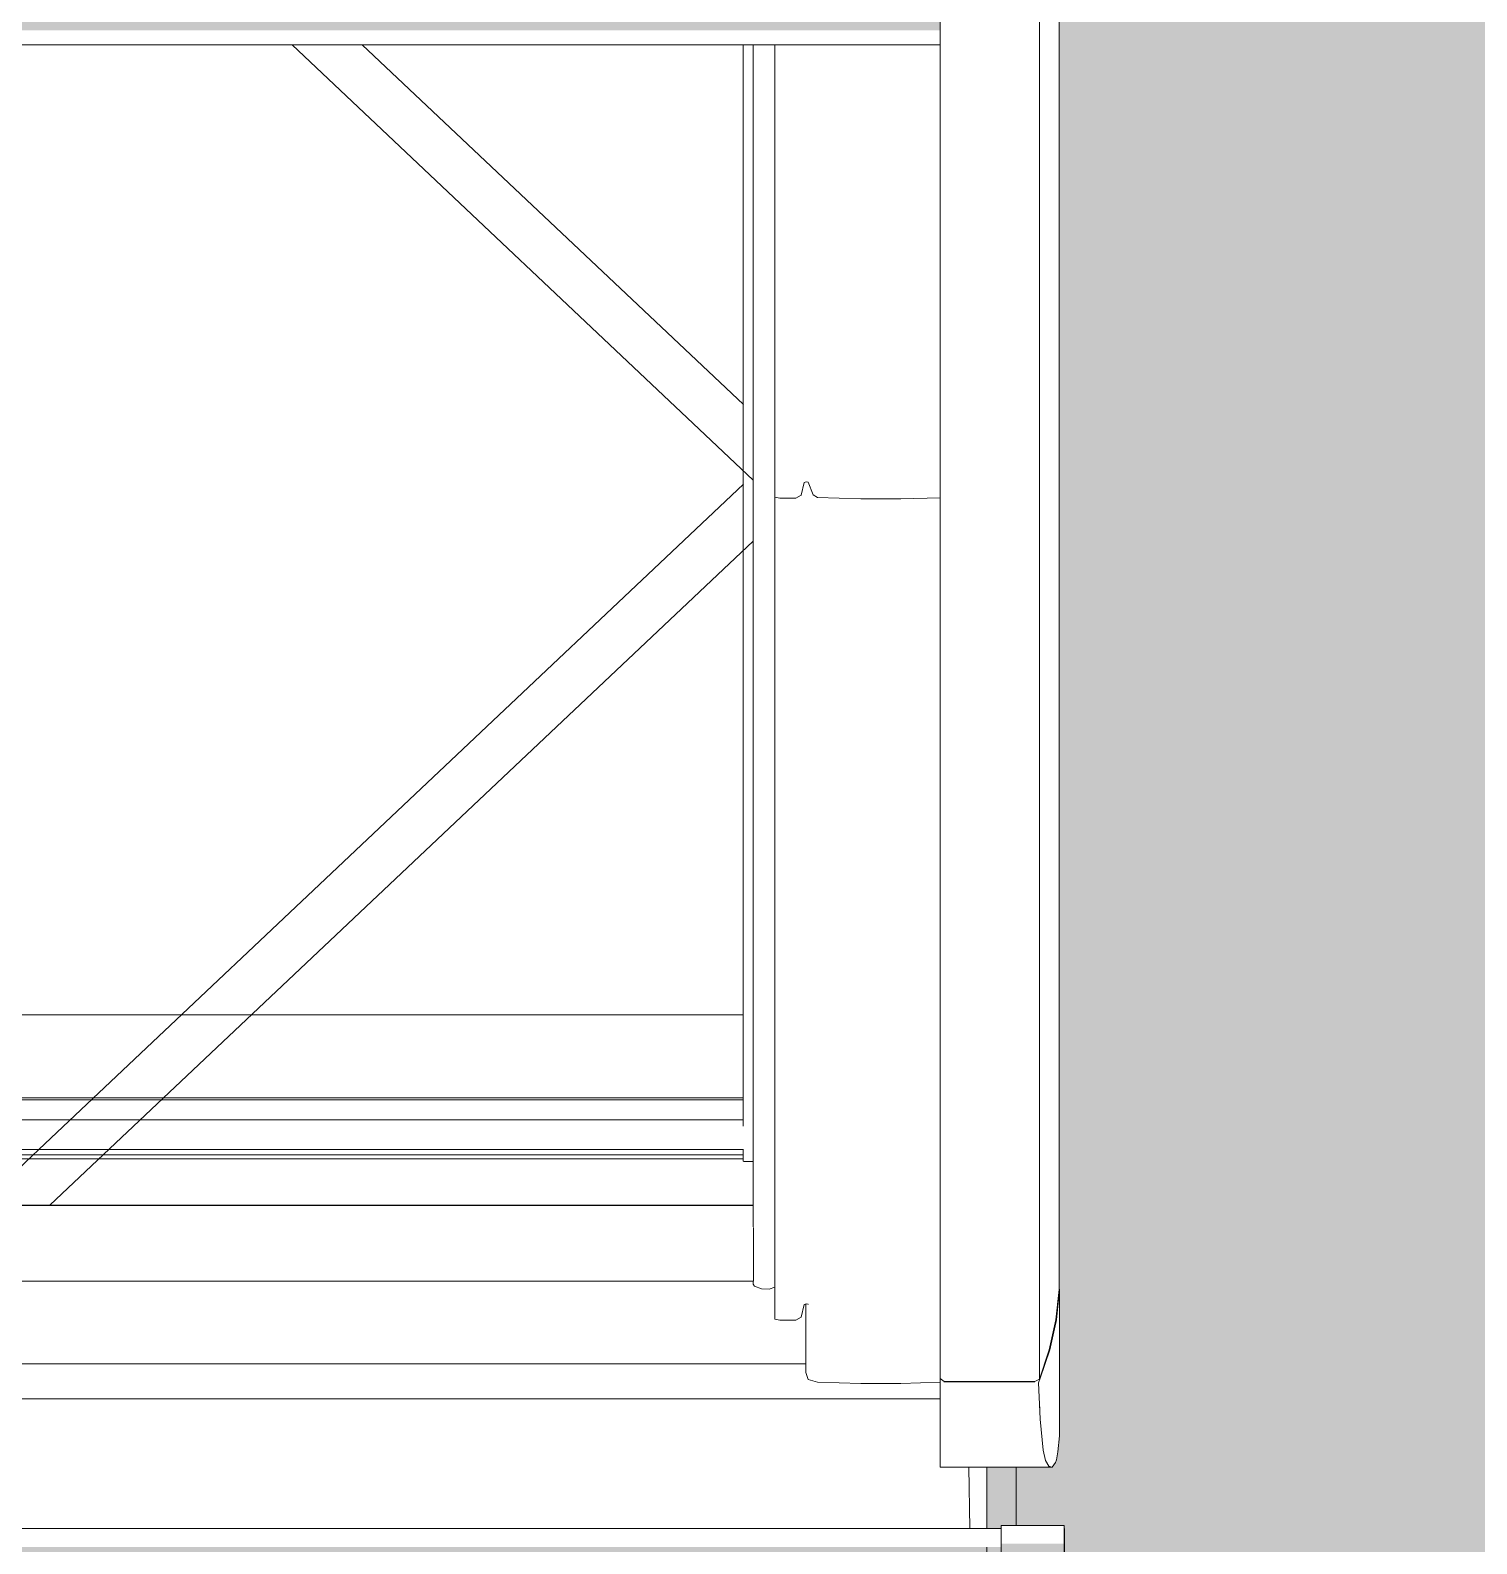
# Model space of a CAD drawing. Header units: metres. Extents: x -208 to 1512, y -277 to 123.
# Drawn here: x 827.632 to 828.219, y -12.049 to -11.434 of the extents above; entities that cross this region are included whole.
import ezdxf

# ---------------------------------------------------------------- set-up
doc = ezdxf.new("R2010")
doc.units = ezdxf.units.M
doc.header["$MEASUREMENT"] = 0
doc.linetypes.add('Wipeout_Contour', pattern=[1, 0, -1])
for name, color, linetype in [('325 Dachfenster', 7, 'Continuous'), ('330 Dachaufbau', 7, 'Continuous'), ('918 Lageplan Beschriftung.x', 7, 'Continuous')]:
    doc.layers.add(name, color=color, linetype=linetype)

# ---------------------------------------------------------------- blocks, each defined once
blk = doc.blocks.new('Dachfläche_65_5', base_point=(831.51728, -10.4))
at = {"layer": '330 Dachaufbau', "linetype": 'Continuous', "lineweight": 0, "true_color": 0x000000}
h = blk.add_hatch(color=18, dxfattribs=at)
h.paths.add_polyline_path([(831.51728, -13.58499), (828.57228, -13.58499), (828.57228, -11.155), (831.51728, -11.155), (831.51728, -10.4), (825.29541, -10.4), (825.31254, -15.07), (826.27442, -15.07), (826.27442, -14.22801), (828.02442, -14.22801), (828.02442, -15.07), (828.70279, -15.07), (828.70279, -14.22801), (830.45279, -14.22801), (830.45279, -15.07), (831.51728, -15.07)])
h.paths.add_polyline_path([(826.32035, -12.8025), (826.32035, -11.20127), (828.02035, -11.20127), (828.02035, -12.8025)], flags=0)
at = {"layer": '330 Dachaufbau', "color": 7, "linetype": 'Continuous', "lineweight": 18, "flags": 128}
blk.add_lwpolyline([(828.02035, -12.8025), (828.02035, -11.20127)], dxfattribs=at)
blk = doc.blocks.new('VELUX SlopeRoofBundle[46]_5', base_point=(825.25728, 0))
at = {"color": 254, "linetype": 'Wipeout_Contour', "lineweight": 0, "ltscale": 6625.707989}
blk.add_wipeout([(827.92563, -11.94215), (827.92553, -11.94215), (827.92553, -11.94328), (827.92603, -11.94413), (827.92603, -11.44018), (827.92553, -11.44018), (827.92553, -11.92003), (827.92563, -11.92029)], dxfattribs=at).dxf.layer = '325 Dachfenster'
at = {"color": 254, "linetype": 'Wipeout_Contour', "lineweight": 0, "ltscale": 3312.062961}
blk.add_wipeout([(827.93433, -11.62381), (827.93623, -11.6243), (827.93623, -11.44018), (827.93433, -11.44018)], dxfattribs=at).dxf.layer = '325 Dachfenster'
at = {"color": 254, "linetype": 'Wipeout_Contour', "lineweight": 0, "ltscale": 3312.103684}
blk.add_wipeout([(827.94623, -11.44018), (827.94493, -11.44018), (827.94493, -11.62303), (827.94623, -11.61787)], dxfattribs=at).dxf.layer = '325 Dachfenster'
at = {"color": 254, "linetype": 'Wipeout_Contour', "lineweight": 0, "ltscale": 4139.871435}
blk.add_wipeout([(827.98543, -11.62459), (828.00133, -11.62407), (828.00133, -11.46835), (828.00133, -11.44018), (827.98543, -11.44018)], dxfattribs=at).dxf.layer = '325 Dachfenster'
at = {"color": 254, "linetype": 'Wipeout_Contour', "lineweight": 0, "ltscale": 6621.693103}
blk.add_wipeout([(827.23525, -12.0176), (827.23487, -12.04256), (828.01339, -12.04256), (828.01301, -12.0176), (828.00133, -12.0176), (828.00133, -11.98995), (827.24693, -11.98995), (827.24693, -12.0176)], dxfattribs=at).dxf.layer = '325 Dachfenster'
at = {"color": 254, "linetype": 'Wipeout_Contour', "lineweight": 0, "ltscale": 6625.095433}
blk.add_wipeout([(828.05173, -12.1902), (828.05173, -12.20866), (828.05177, -12.13498), (828.05177, -12.04348), (828.05176, -12.04136), (828.05176, -12.04871), (828.05175, -12.05748), (828.05173, -12.07098)], dxfattribs=at).dxf.layer = '325 Dachfenster'
at = {"color": 254, "linetype": 'Wipeout_Contour', "lineweight": 0, "ltscale": 3312.339954}
blk.add_wipeout([(828.00133, -11.411), (828.00133, -11.98163), (828.00303, -11.98289), (828.00303, -11.411)], dxfattribs=at).dxf.layer = '325 Dachfenster'
at = {"color": 254, "linetype": 'Wipeout_Contour', "lineweight": 0, "ltscale": 3312.040702}
blk.add_wipeout([(827.92603, -11.94413), (827.92883, -11.94526), (827.92883, -11.44018), (827.92603, -11.44018)], dxfattribs=at).dxf.layer = '325 Dachfenster'
at = {"color": 254, "linetype": 'Wipeout_Contour', "lineweight": 0, "ltscale": 3312.080008}
blk.add_wipeout([(827.94283, -11.44018), (827.93623, -11.44018), (827.93623, -11.6243), (827.94283, -11.6243)], dxfattribs=at).dxf.layer = '325 Dachfenster'
at = {"color": 254, "linetype": 'Wipeout_Contour', "lineweight": 0, "ltscale": 3312.116682}
blk.add_wipeout([(827.94783, -11.6178), (827.94983, -11.62296), (827.94983, -11.44018), (827.94783, -11.44018)], dxfattribs=at).dxf.layer = '325 Dachfenster'
at = {"color": 254, "linetype": 'Wipeout_Contour', "lineweight": 0, "ltscale": 4139.977001}
blk.add_wipeout([(828.02028, -12.0176), (828.01301, -12.0176), (828.01339, -12.04256), (828.02035, -12.04256), (828.02035, -12.02072)], dxfattribs=at).dxf.layer = '325 Dachfenster'
at = {"color": 254, "linetype": 'Wipeout_Contour', "lineweight": 0, "ltscale": 3312.507181}
blk.add_wipeout([(828.02613, -12.04136), (828.02613, -12.04871), (828.05176, -12.04871), (828.05176, -12.04136)], dxfattribs=at).dxf.layer = '325 Dachfenster'
at = {"layer": '325 Dachfenster', "linetype": 'Continuous', "lineweight": 0, "flags": 128}
for points in [[(828.05176, -12.04136), (828.05176, -12.04871), (828.05175, -12.05748), (828.05174, -12.0678), (828.05173, -12.07098), (828.05078, -12.07961), (828.05043, -12.08318), (828.04851, -12.09276), (828.04783, -12.09654), (828.04485, -12.10691), (828.04373, -12.11157), (828.04297, -12.11348), (828.04089, -12.12034), (828.03957, -12.12692), (828.03583, -12.15704), (828.03375, -12.1849), (828.03332, -12.21028), (828.0346, -12.23277), (828.03749, -12.25214), (828.04199, -12.26813)], [(828.05177, -12.04348), (828.05176, -12.04136)], [(828.05177, -12.13498), (828.05177, -12.04348)]]:
    blk.add_lwpolyline(points, dxfattribs=at)
at = {"color": 254, "linetype": 'Wipeout_Contour', "lineweight": 0, "ltscale": 3312.416998}
blk.add_wipeout([(828.00303, -11.411), (828.00303, -11.98289), (828.03983, -11.98289), (828.03983, -11.411)], dxfattribs=at).dxf.layer = '325 Dachfenster'
at = {"color": 254, "linetype": 'Wipeout_Contour', "lineweight": 0, "ltscale": 3312.052549}
blk.add_wipeout([(827.92883, -11.94526), (827.93193, -11.94533), (827.93193, -11.44018), (827.92883, -11.44018)], dxfattribs=at).dxf.layer = '325 Dachfenster'
at = {"color": 254, "linetype": 'Wipeout_Contour', "lineweight": 0, "ltscale": 3312.097276}
blk.add_wipeout([(827.94283, -11.44018), (827.94283, -11.6243), (827.94493, -11.62303), (827.94493, -11.44018)], dxfattribs=at).dxf.layer = '325 Dachfenster'
at = {"color": 254, "linetype": 'Wipeout_Contour', "lineweight": 0, "ltscale": 3312.163553}
blk.add_wipeout([(827.95163, -11.62402), (827.96923, -11.62459), (827.96923, -11.44018), (827.95163, -11.44018)], dxfattribs=at).dxf.layer = '325 Dachfenster'
at = {"color": 254, "linetype": 'Wipeout_Contour', "lineweight": 0, "ltscale": 3310.83999}
blk.add_wipeout([(827.32273, -11.91139), (827.92553, -11.91139), (827.92553, -11.91132), (827.32273, -11.91132)], dxfattribs=at).dxf.layer = '325 Dachfenster'
at = {"color": 254, "linetype": 'Wipeout_Contour', "lineweight": 0, "ltscale": 3310.840748}
blk.add_wipeout([(827.32263, -11.922), (827.32263, -11.92702), (827.92563, -11.92702), (827.92563, -11.922)], dxfattribs=at).dxf.layer = '325 Dachfenster'
at = {"color": 254, "linetype": 'Wipeout_Contour', "lineweight": 0, "ltscale": 2483.815889}
blk.add_wipeout([(828.02028, -12.0176), (828.02035, -12.02072), (828.02035, -12.0176)], dxfattribs=at).dxf.layer = '325 Dachfenster'
at = {"color": 254, "linetype": 'Wipeout_Contour', "lineweight": 0, "ltscale": 3310.847806}
blk.add_wipeout([(827.22213, -12.04256), (827.22213, -12.05005), (828.02613, -12.05005), (828.02613, -12.04256)], dxfattribs=at).dxf.layer = '325 Dachfenster'
at = {"layer": '325 Dachfenster', "linetype": 'Continuous', "lineweight": 0, "flags": 128}
for points in [[(828.02613, -12.04136), (828.02613, -12.04871), (828.02613, -12.05748), (828.02613, -12.0678), (828.02613, -12.07961), (828.02613, -12.09276), (828.02613, -12.10691), (828.02613, -12.11348), (828.02613, -12.12034), (828.02613, -12.12692), (828.02613, -12.15704), (828.02613, -12.1849), (828.02613, -12.21028), (828.02613, -12.23277), (828.02613, -12.25214), (828.02613, -12.26813)], [(828.05176, -12.04136), (828.02613, -12.04136)], [(827.22213, -12.04256), (828.02613, -12.04256)]]:
    blk.add_lwpolyline(points, dxfattribs=at)
at = {"color": 254, "linetype": 'Wipeout_Contour', "lineweight": 0, "ltscale": 4141.069295}
blk.add_wipeout([(828.04163, -11.98193), (828.04563, -11.96998), (828.04563, -11.39838), (828.04183, -11.40974), (828.04163, -11.41026)], dxfattribs=at).dxf.layer = '325 Dachfenster'
at = {"color": 254, "linetype": 'Wipeout_Contour', "lineweight": 0, "ltscale": 3312.063515}
blk.add_wipeout([(827.93193, -11.94533), (827.93433, -11.94451), (827.93433, -11.44018), (827.93193, -11.44018)], dxfattribs=at).dxf.layer = '325 Dachfenster'
at = {"color": 254, "linetype": 'Wipeout_Contour', "lineweight": 0, "ltscale": 3312.108194}
blk.add_wipeout([(827.94623, -11.61787), (827.94703, -11.61759), (827.94703, -11.44018), (827.94623, -11.44018)], dxfattribs=at).dxf.layer = '325 Dachfenster'
at = {"color": 254, "linetype": 'Wipeout_Contour', "lineweight": 0, "ltscale": 3312.231198}
blk.add_wipeout([(827.96923, -11.44018), (827.96923, -11.62459), (827.98543, -11.62459), (827.98543, -11.44018)], dxfattribs=at).dxf.layer = '325 Dachfenster'
at = {"color": 254, "linetype": 'Wipeout_Contour', "lineweight": 0, "ltscale": 3310.840149}
blk.add_wipeout([(827.32273, -11.91683), (827.92553, -11.91683), (827.92553, -11.91139), (827.32273, -11.91139)], dxfattribs=at).dxf.layer = '325 Dachfenster'
at = {"color": 254, "linetype": 'Wipeout_Contour', "lineweight": 0, "ltscale": 4140.123111}
blk.add_wipeout([(828.00133, -12.01725), (828.00133, -12.0176), (828.04683, -12.0176), (828.04583, -12.01731), (828.04554, -12.01725)], dxfattribs=at).dxf.layer = '325 Dachfenster'
at = {"color": 254, "linetype": 'Wipeout_Contour', "lineweight": 0, "ltscale": 4140.991844}
blk.add_wipeout([(828.04853, -11.38562), (828.04833, -11.38652), (828.04833, -11.95781), (828.04963, -11.94556), (828.04963, -11.37525)], dxfattribs=at).dxf.layer = '325 Dachfenster'
at = {"color": 254, "linetype": 'Wipeout_Contour', "lineweight": 0, "ltscale": 4968.04552}
blk.add_wipeout([(828.03983, -11.411), (828.03983, -11.98289), (828.04163, -11.98193), (828.04163, -11.41026), (828.04138, -11.41092), (828.0413, -11.411)], dxfattribs=at).dxf.layer = '325 Dachfenster'
at = {"color": 254, "linetype": 'Wipeout_Contour', "lineweight": 0, "ltscale": 3312.111399}
blk.add_wipeout([(827.94703, -11.61759), (827.94783, -11.6178), (827.94783, -11.44018), (827.94703, -11.44018)], dxfattribs=at).dxf.layer = '325 Dachfenster'
at = {"color": 254, "linetype": 'Wipeout_Contour', "lineweight": 0, "ltscale": 3312.077626}
blk.add_wipeout([(827.93433, -11.62381), (827.93433, -11.95749), (827.93623, -11.95799), (827.93623, -11.6243)], dxfattribs=at).dxf.layer = '325 Dachfenster'
at = {"color": 254, "linetype": 'Wipeout_Contour', "lineweight": 0, "ltscale": 3312.310019}
blk.add_wipeout([(827.98543, -11.62459), (827.98543, -11.95831), (828.00133, -11.95779), (828.00133, -11.62407)], dxfattribs=at).dxf.layer = '325 Dachfenster'
at = {"color": 254, "linetype": 'Wipeout_Contour', "lineweight": 0, "ltscale": 2483.251839}
blk.add_wipeout([(827.92553, -11.64166), (827.64001, -11.91132), (827.92553, -11.91132)], dxfattribs=at).dxf.layer = '325 Dachfenster'
at = {"color": 254, "linetype": 'Wipeout_Contour', "lineweight": 0, "ltscale": 3310.840365}
blk.add_wipeout([(827.32273, -11.91754), (827.32273, -11.91818), (827.92553, -11.91818), (827.92553, -11.91754)], dxfattribs=at).dxf.layer = '325 Dachfenster'
at = {"color": 254, "linetype": 'Wipeout_Contour', "lineweight": 0, "ltscale": 3312.473503}
blk.add_wipeout([(828.00133, -12.0149), (828.00133, -12.01725), (828.04554, -12.01725), (828.04413, -12.0149)], dxfattribs=at).dxf.layer = '325 Dachfenster'
at = {"color": 254, "linetype": 'Wipeout_Contour', "lineweight": 0, "ltscale": 4141.061779}
blk.add_wipeout([(828.04563, -11.39838), (828.04563, -11.96998), (828.04833, -11.95781), (828.04833, -11.38652), (828.04583, -11.39779)], dxfattribs=at).dxf.layer = '325 Dachfenster'
at = {"color": 254, "linetype": 'Wipeout_Contour', "lineweight": 0, "ltscale": 3312.124694}
blk.add_wipeout([(827.94983, -11.62296), (827.95163, -11.62402), (827.95163, -11.44018), (827.94983, -11.44018)], dxfattribs=at).dxf.layer = '325 Dachfenster'
at = {"color": 254, "linetype": 'Wipeout_Contour', "lineweight": 0, "ltscale": 3312.1186}
blk.add_wipeout([(827.94493, -11.62303), (827.94493, -11.95672), (827.94623, -11.95155), (827.94623, -11.61787)], dxfattribs=at).dxf.layer = '325 Dachfenster'
at = {"color": 254, "linetype": 'Wipeout_Contour', "lineweight": 0, "ltscale": 6621.67938}
blk.add_wipeout([(827.32263, -11.92029), (827.32263, -11.92115), (827.92563, -11.92115), (827.92563, -11.92029), (827.92553, -11.92003), (827.92553, -11.91924), (827.32273, -11.91924), (827.32273, -11.92003)], dxfattribs=at).dxf.layer = '325 Dachfenster'
at = {"color": 254, "linetype": 'Wipeout_Contour', "lineweight": 0, "ltscale": 3312.461605}
blk.add_wipeout([(828.00133, -12.01069), (828.00133, -12.0149), (828.04413, -12.0149), (828.04317, -12.01069)], dxfattribs=at).dxf.layer = '325 Dachfenster'
at = {"layer": '325 Dachfenster', "linetype": 'Continuous', "lineweight": 0, "flags": 128}
for points in [[(828.01301, -12.0176), (828.01339, -12.04256)], [(828.02028, -12.0176), (828.02035, -12.02072), (828.02035, -12.04256)], [(828.02035, -12.02072), (828.02035, -12.0176)]]:
    blk.add_lwpolyline(points, dxfattribs=at)
at = {"color": 254, "linetype": 'Wipeout_Contour', "lineweight": 0, "ltscale": 3310.813241}
blk.add_wipeout([(827.24693, -11.43431), (827.24693, -11.44005), (828.00133, -11.44005), (828.00133, -11.43431)], dxfattribs=at).dxf.layer = '325 Dachfenster'
at = {"color": 254, "linetype": 'Wipeout_Contour', "lineweight": 0, "ltscale": 3312.131596}
blk.add_wipeout([(827.94983, -11.62296), (827.94783, -11.6178), (827.94783, -11.95152), (827.94983, -11.95668)], dxfattribs=at).dxf.layer = '325 Dachfenster'
at = {"color": 254, "linetype": 'Wipeout_Contour', "lineweight": 0, "ltscale": 3312.09464}
blk.add_wipeout([(827.94283, -11.6243), (827.93623, -11.6243), (827.93623, -11.95799), (827.94283, -11.95799)], dxfattribs=at).dxf.layer = '325 Dachfenster'
at = {"color": 254, "linetype": 'Wipeout_Contour', "lineweight": 0, "ltscale": 3310.840414}
blk.add_wipeout([(827.32273, -11.91818), (827.32273, -11.91924), (827.92553, -11.91924), (827.92553, -11.91818)], dxfattribs=at).dxf.layer = '325 Dachfenster'
at = {"color": 254, "linetype": 'Wipeout_Contour', "lineweight": 0, "ltscale": 3312.465367}
blk.add_wipeout([(828.00133, -11.99817), (828.00133, -12.01069), (828.04317, -12.01069), (828.04196, -11.99817)], dxfattribs=at).dxf.layer = '325 Dachfenster'
at = {"color": 254, "linetype": 'Wipeout_Contour', "lineweight": 0, "ltscale": 3310.813403}
blk.add_wipeout([(827.24693, -11.44018), (828.00133, -11.44018), (828.00133, -11.44005), (827.24693, -11.44005)], dxfattribs=at).dxf.layer = '325 Dachfenster'
at = {"color": 254, "linetype": 'Wipeout_Contour', "lineweight": 0, "ltscale": 3312.111997}
blk.add_wipeout([(827.94493, -11.62303), (827.94283, -11.6243), (827.94283, -11.95799), (827.94493, -11.95672)], dxfattribs=at).dxf.layer = '325 Dachfenster'
at = {"color": 254, "linetype": 'Wipeout_Contour', "lineweight": 0, "ltscale": 3312.178231}
blk.add_wipeout([(827.96923, -11.62459), (827.95163, -11.62402), (827.95163, -11.95774), (827.96923, -11.95831)], dxfattribs=at).dxf.layer = '325 Dachfenster'
at = {"color": 254, "linetype": 'Wipeout_Contour', "lineweight": 0, "ltscale": 3310.840326}
blk.add_wipeout([(827.32273, -11.91683), (827.32273, -11.91754), (827.92553, -11.91754), (827.92553, -11.91683)], dxfattribs=at).dxf.layer = '325 Dachfenster'
at = {"color": 254, "linetype": 'Wipeout_Contour', "lineweight": 0, "ltscale": 3310.840579}
blk.add_wipeout([(827.32263, -11.92115), (827.32263, -11.922), (827.92563, -11.922), (827.92563, -11.92115)], dxfattribs=at).dxf.layer = '325 Dachfenster'
at = {"layer": '325 Dachfenster', "linetype": 'Continuous', "lineweight": 0, "flags": 128}
blk.add_lwpolyline([(827.93433, -11.62381), (827.93623, -11.6243), (827.94283, -11.6243)], dxfattribs=at)
at = {"color": 254, "linetype": 'Wipeout_Contour', "lineweight": 0, "ltscale": 6621.644814}
blk.add_wipeout([(827.32273, -11.64166), (827.60826, -11.91132), (827.64001, -11.91132), (827.92553, -11.64166), (827.92553, -11.61692), (827.73839, -11.44018), (827.50987, -11.44018), (827.32273, -11.61692)], dxfattribs=at).dxf.layer = '325 Dachfenster'
at = {"color": 254, "linetype": 'Wipeout_Contour', "lineweight": 0, "ltscale": 3312.122661}
blk.add_wipeout([(827.94623, -11.61787), (827.94623, -11.95155), (827.94703, -11.95127), (827.94703, -11.61759)], dxfattribs=at).dxf.layer = '325 Dachfenster'
at = {"color": 254, "linetype": 'Wipeout_Contour', "lineweight": 0, "ltscale": 3312.245842}
blk.add_wipeout([(827.96923, -11.95831), (827.98543, -11.95831), (827.98543, -11.62459), (827.96923, -11.62459)], dxfattribs=at).dxf.layer = '325 Dachfenster'
at = {"layer": '325 Dachfenster', "linetype": 'Continuous', "lineweight": 0, "flags": 128}
for points in [[(827.64001, -11.91132), (827.92553, -11.64166)], [(827.92143, -11.83396), (827.32683, -11.83396)], [(827.92143, -11.86769), (827.32683, -11.86769)], [(827.92143, -11.86847), (827.32683, -11.86847)], [(827.92143, -11.8766), (827.32683, -11.8766)], [(827.92157, -11.88862), (827.3267, -11.88862)], [(827.92143, -11.89081), (827.32683, -11.89081)], [(827.92143, -11.89251), (827.32683, -11.89251)], [(827.92143, -11.89336), (827.92143, -11.88862)], [(827.92163, -11.89357), (827.92143, -11.89336)], [(827.92553, -11.89357), (827.92163, -11.89357)], [(827.92553, -11.91132), (827.32273, -11.91132)], [(827.92553, -11.91139), (827.32273, -11.91139)]]:
    blk.add_lwpolyline(points, dxfattribs=at)
at = {"color": 254, "linetype": 'Wipeout_Contour', "lineweight": 0, "ltscale": 2483.322537}
blk.add_wipeout([(827.92553, -11.44018), (827.73839, -11.44018), (827.92553, -11.61692)], dxfattribs=at).dxf.layer = '325 Dachfenster'
at = {"color": 254, "linetype": 'Wipeout_Contour', "lineweight": 0, "ltscale": 4967.458656}
blk.add_wipeout([(827.94703, -11.61759), (827.94703, -11.95127), (827.94773, -11.95146), (827.94773, -11.95149), (827.94783, -11.95152), (827.94783, -11.6178)], dxfattribs=at).dxf.layer = '325 Dachfenster'
at = {"layer": '325 Dachfenster', "linetype": 'Continuous', "lineweight": 0, "flags": 128}
for points in [[(828.00133, -11.44018), (827.24693, -11.44018)], [(827.73839, -11.44018), (827.92553, -11.61692)], [(827.76684, -11.44018), (827.92157, -11.5863)], [(827.92143, -11.87915), (827.92143, -11.44018)], [(827.92553, -11.92003), (827.92553, -11.44018)], [(827.94493, -11.62303), (827.94623, -11.61787)], [(827.94623, -11.61787), (827.94703, -11.61759)], [(827.94703, -11.61759), (827.94783, -11.6178)], [(827.62413, -11.89944), (827.63559, -11.88862), (827.64532, -11.87943), (827.92157, -11.61854)], [(827.94283, -11.6243), (827.94493, -11.62303)]]:
    blk.add_lwpolyline(points, dxfattribs=at)
at = {"color": 254, "linetype": 'Wipeout_Contour', "lineweight": 0, "ltscale": 3312.139386}
blk.add_wipeout([(827.94983, -11.62296), (827.94983, -11.95668), (827.95163, -11.95774), (827.95163, -11.62402)], dxfattribs=at).dxf.layer = '325 Dachfenster'
at = {"layer": '325 Dachfenster', "linetype": 'Continuous', "lineweight": 0, "flags": 128}
for points in [[(827.94783, -11.6178), (827.94983, -11.62296)], [(827.94983, -11.62296), (827.95163, -11.62402)], [(827.95163, -11.62402), (827.96923, -11.62459), (827.98543, -11.62459), (828.00133, -11.62407)]]:
    blk.add_lwpolyline(points, dxfattribs=at)
at = {"color": 254, "linetype": 'Wipeout_Contour', "lineweight": 0, "ltscale": 3312.188438}
blk.add_wipeout([(827.96923, -11.95831), (827.95163, -11.95774), (827.95163, -11.98306), (827.96923, -11.98362)], dxfattribs=at).dxf.layer = '325 Dachfenster'
at = {"color": 254, "linetype": 'Wipeout_Contour', "lineweight": 0, "ltscale": 2483.617945}
blk.add_wipeout([(827.94783, -11.98199), (827.95163, -11.98306), (827.95163, -11.95774)], dxfattribs=at).dxf.layer = '325 Dachfenster'
at = {"color": 254, "linetype": 'Wipeout_Contour', "lineweight": 0, "ltscale": 3312.256073}
blk.add_wipeout([(827.98543, -11.95831), (827.96923, -11.95831), (827.96923, -11.98362), (827.98543, -11.98362)], dxfattribs=at).dxf.layer = '325 Dachfenster'
at = {"color": 254, "linetype": 'Wipeout_Contour', "lineweight": 0, "ltscale": 5795.729864}
blk.add_wipeout([(827.94683, -11.97924), (827.94783, -11.95159), (827.9478, -11.95151), (827.94773, -11.95149), (827.94773, -11.95146), (827.94703, -11.95127), (827.94683, -11.95134)], dxfattribs=at).dxf.layer = '325 Dachfenster'
at = {"color": 254, "linetype": 'Wipeout_Contour', "lineweight": 0, "ltscale": 3312.320227}
blk.add_wipeout([(827.98543, -11.98362), (828.00133, -11.98311), (828.00133, -11.95779), (827.98543, -11.95831)], dxfattribs=at).dxf.layer = '325 Dachfenster'
at = {"color": 254, "linetype": 'Wipeout_Contour', "lineweight": 0, "ltscale": 3312.473144}
blk.add_wipeout([(827.94783, -11.95159), (827.94683, -11.97924), (827.94783, -11.98199), (827.94983, -11.95668)], dxfattribs=at).dxf.layer = '325 Dachfenster'
at = {"color": 254, "linetype": 'Wipeout_Contour', "lineweight": 0, "ltscale": 2484.076149}
blk.add_wipeout([(827.94783, -11.98199), (827.95163, -11.95774), (827.94983, -11.95668)], dxfattribs=at).dxf.layer = '325 Dachfenster'
at = {"color": 254, "linetype": 'Wipeout_Contour', "lineweight": 0, "ltscale": 3310.843353}
blk.add_wipeout([(827.94683, -11.96365), (827.30143, -11.96365), (827.30143, -11.9756), (827.94683, -11.9756)], dxfattribs=at).dxf.layer = '325 Dachfenster'
at = {"color": 254, "linetype": 'Wipeout_Contour', "lineweight": 0, "ltscale": 13243.358575}
blk.add_wipeout([(827.30143, -11.95134), (827.30143, -11.96365), (827.94683, -11.96365), (827.94683, -11.95134), (827.94623, -11.95155), (827.94493, -11.95672), (827.94283, -11.95799), (827.93623, -11.95799), (827.93433, -11.95749), (827.93433, -11.94908), (827.31393, -11.94908), (827.31393, -11.95749), (827.31203, -11.95799), (827.30543, -11.95799), (827.30333, -11.95672), (827.30203, -11.95155)], dxfattribs=at).dxf.layer = '325 Dachfenster'
at = {"color": 254, "linetype": 'Wipeout_Contour', "lineweight": 0, "ltscale": 3310.843701}
blk.add_wipeout([(827.30143, -11.9756), (827.30143, -11.97567), (827.94683, -11.97567), (827.94683, -11.9756)], dxfattribs=at).dxf.layer = '325 Dachfenster'
at = {"layer": '325 Dachfenster', "linetype": 'Continuous', "lineweight": 0, "flags": 128}
blk.add_lwpolyline([(827.93433, -11.95749), (827.93623, -11.95799), (827.94283, -11.95799)], dxfattribs=at)
at = {"color": 254, "linetype": 'Wipeout_Contour', "lineweight": 0, "ltscale": 11587.922254}
blk.add_wipeout([(827.31393, -11.94908), (827.93433, -11.94908), (827.93433, -11.94451), (827.93193, -11.94533), (827.92883, -11.94526), (827.92603, -11.94413), (827.92553, -11.94328), (827.92553, -11.94215), (827.32273, -11.94215), (827.32273, -11.94328), (827.32223, -11.94413), (827.31943, -11.94526), (827.31633, -11.94533), (827.31393, -11.94451)], dxfattribs=at).dxf.layer = '325 Dachfenster'
at = {"color": 254, "linetype": 'Wipeout_Contour', "lineweight": 0, "ltscale": 3313.09675}
blk.add_wipeout([(827.94783, -11.95152), (827.9478, -11.95151), (827.94783, -11.95159), (827.94983, -11.95668)], dxfattribs=at).dxf.layer = '325 Dachfenster'
at = {"color": 254, "linetype": 'Wipeout_Contour', "lineweight": 0, "ltscale": 13243.370177}
blk.add_wipeout([(827.24693, -11.98311), (827.24693, -11.98995), (828.00133, -11.98995), (828.00133, -11.98311), (827.98543, -11.98362), (827.96923, -11.98362), (827.95163, -11.98306), (827.94783, -11.98199), (827.94683, -11.97924), (827.94683, -11.97567), (827.30143, -11.97567), (827.30143, -11.97924), (827.30043, -11.98199), (827.29663, -11.98306), (827.27903, -11.98362), (827.26283, -11.98362)], dxfattribs=at).dxf.layer = '325 Dachfenster'
at = {"layer": '325 Dachfenster', "linetype": 'Continuous', "lineweight": 0, "flags": 128}
for points in [[(827.93433, -11.95749), (827.93433, -11.62381), (827.93433, -11.44018)], [(827.92883, -11.94526), (827.93193, -11.94533)], [(827.93193, -11.94533), (827.93433, -11.94451)], [(827.94493, -11.95672), (827.94623, -11.95155)], [(827.94623, -11.95155), (827.94703, -11.95127)], [(827.94683, -11.95134), (827.94683, -11.97924)], [(827.94703, -11.95127), (827.94773, -11.95146)], [(827.94773, -11.95146), (827.94773, -11.95149)], [(827.9478, -11.95151), (827.94783, -11.95159)], [(827.94283, -11.95799), (827.94493, -11.95672)], [(827.94683, -11.97567), (827.30143, -11.97567)], [(827.94683, -11.97924), (827.94783, -11.98199)]]:
    blk.add_lwpolyline(points, dxfattribs=at)
at = {"color": 254, "linetype": 'Wipeout_Contour', "lineweight": 0, "ltscale": 3310.841447}
blk.add_wipeout([(827.32263, -11.94194), (827.92563, -11.94194), (827.92563, -11.93133), (827.32263, -11.93133)], dxfattribs=at).dxf.layer = '325 Dachfenster'
at = {"color": 254, "linetype": 'Wipeout_Contour', "lineweight": 0, "ltscale": 4140.085269}
blk.add_wipeout([(828.00133, -11.99817), (828.04196, -11.99817), (828.04183, -11.99497), (828.04133, -11.98346), (828.00133, -11.98346)], dxfattribs=at).dxf.layer = '325 Dachfenster'
at = {"layer": '325 Dachfenster', "linetype": 'Continuous', "lineweight": 0, "flags": 128}
blk.add_lwpolyline([(827.24693, -11.98995), (828.00133, -11.98995)], dxfattribs=at)
at = {"color": 254, "linetype": 'Wipeout_Contour', "lineweight": 0, "ltscale": 3310.841017}
blk.add_wipeout([(827.32263, -11.92702), (827.32263, -11.93133), (827.92563, -11.93133), (827.92563, -11.92702)], dxfattribs=at).dxf.layer = '325 Dachfenster'
at = {"color": 254, "linetype": 'Wipeout_Contour', "lineweight": 0, "ltscale": 3310.841759}
blk.add_wipeout([(827.32263, -11.94194), (827.32263, -11.94215), (827.92563, -11.94215), (827.92563, -11.94194)], dxfattribs=at).dxf.layer = '325 Dachfenster'
at = {"color": 254, "linetype": 'Wipeout_Contour', "lineweight": 0, "ltscale": 3312.434942}
blk.add_wipeout([(828.00133, -11.98303), (828.00133, -11.98346), (828.04133, -11.98346), (828.04141, -11.98303)], dxfattribs=at).dxf.layer = '325 Dachfenster'
at = {"layer": '325 Dachfenster', "linetype": 'Continuous', "lineweight": 0, "flags": 128}
for points in [[(827.92563, -11.92029), (827.92563, -11.92115), (827.92563, -11.922), (827.92563, -11.92702), (827.92563, -11.93133), (827.92563, -11.94194)], [(827.92563, -11.94215), (827.32263, -11.94215)], [(827.92553, -11.94328), (827.92553, -11.94215)], [(827.92553, -11.94328), (827.92603, -11.94413)], [(827.92563, -11.94194), (827.92563, -11.94215)], [(827.92603, -11.94413), (827.92883, -11.94526)]]:
    blk.add_lwpolyline(points, dxfattribs=at)
at = {"color": 254, "linetype": 'Wipeout_Contour', "lineweight": 0, "ltscale": 11590.661648}
blk.add_wipeout([(828.00133, -11.98303), (828.04141, -11.98303), (828.04183, -11.98193), (828.04583, -11.96998), (828.04853, -11.95781), (828.04983, -11.94556), (828.04963, -11.94541), (828.04963, -11.94556), (828.04833, -11.95781), (828.04563, -11.96998), (828.04163, -11.98193), (828.03983, -11.98289), (828.00303, -11.98289), (828.00133, -11.98163)], dxfattribs=at).dxf.layer = '325 Dachfenster'
at = {"layer": '325 Dachfenster', "linetype": 'Continuous', "lineweight": 0, "flags": 128}
for points in [[(828.00133, -11.98163), (828.00133, -11.411)], [(827.94783, -11.98199), (827.95163, -11.98306), (827.96923, -11.98362), (827.98543, -11.98362), (828.00133, -11.98311)], [(828.00303, -11.98289), (828.00133, -11.98163)], [(828.00133, -11.98163), (828.00133, -11.98303)], [(828.00133, -11.98303), (828.00133, -11.98346)], [(828.00133, -11.98346), (828.00133, -11.99817), (828.00133, -12.01069), (828.00133, -12.0149), (828.00133, -12.01725), (828.00133, -12.0176)]]:
    blk.add_lwpolyline(points, dxfattribs=at)
at = {"color": 254, "linetype": 'Wipeout_Contour', "lineweight": 0, "ltscale": 6625.199448}
blk.add_wipeout([(828.04183, -11.99497), (828.04196, -11.99817), (828.04317, -12.01069), (828.04413, -12.0149), (828.04554, -12.01725), (828.04583, -12.01731), (828.04583, -11.96998), (828.04183, -11.98193)], dxfattribs=at).dxf.layer = '325 Dachfenster'
at = {"color": 254, "linetype": 'Wipeout_Contour', "lineweight": 0, "ltscale": 4140.777628}
blk.add_wipeout([(828.04853, -11.95781), (828.04853, -12.01464), (828.04907, -12.01147), (828.04983, -12.00497), (828.04983, -11.94556)], dxfattribs=at).dxf.layer = '325 Dachfenster'
at = {"color": 254, "linetype": 'Wipeout_Contour', "lineweight": 0, "ltscale": 3312.335673}
blk.add_wipeout([(828.04133, -11.98346), (828.04183, -11.99497), (828.04183, -11.98193), (828.04141, -11.98303)], dxfattribs=at).dxf.layer = '325 Dachfenster'
at = {"layer": '325 Dachfenster', "linetype": 'Continuous', "lineweight": 0, "flags": 128}
for points in [[(828.04963, -11.94556), (828.04963, -11.37525)], [(828.04163, -11.98193), (828.04163, -11.41026)], [(828.04963, -11.94541), (828.04983, -11.94556)], [(828.03983, -11.98289), (828.00303, -11.98289)], [(828.04163, -11.98193), (828.03983, -11.98289)], [(828.04133, -11.98346), (828.04141, -11.98303)]]:
    blk.add_lwpolyline(points, dxfattribs=at)
at = {"color": 254, "linetype": 'Wipeout_Contour', "lineweight": 0, "ltscale": 4968.598044}
blk.add_wipeout([(828.04853, -11.95781), (828.04583, -11.96998), (828.04583, -12.01731), (828.04683, -12.0176), (828.04814, -12.01575), (828.04853, -12.01464)], dxfattribs=at).dxf.layer = '325 Dachfenster'
at = {"layer": '325 Dachfenster', "linetype": 'Continuous', "lineweight": 0, "flags": 128}
for points in [[(828.04983, -11.94556), (828.04853, -11.95781), (828.04583, -11.96998), (828.04183, -11.98193), (828.04141, -11.98303)], [(828.04963, -11.94556), (828.04833, -11.95781), (828.04563, -11.96998), (828.04163, -11.98193)], [(828.04983, -11.94556), (828.04983, -12.00497)], [(828.04133, -11.98346), (828.04183, -11.99497), (828.04196, -11.99817), (828.04317, -12.01069), (828.04413, -12.0149), (828.04554, -12.01725), (828.04583, -12.01731), (828.04683, -12.0176), (828.04814, -12.01575), (828.04853, -12.01464), (828.04907, -12.01147), (828.04983, -12.00497)], [(828.04683, -12.0176), (828.00133, -12.0176)]]:
    blk.add_lwpolyline(points, dxfattribs=at)
blk = doc.blocks.new('Dachfläche_77_5', base_point=(828.07413, -12.8025))
at = {"layer": '325 Dachfenster', "color": 7, "linetype": 'Continuous', "lineweight": 13, "true_color": 0xf4f4f4, "flags": 128}
blk.add_lwpolyline([(828.03228, -12.04136), (828.03228, -12.0176)], dxfattribs=at)
at = {"layer": '325 Dachfenster', "linetype": 'Continuous', "lineweight": 0}
blk.add_blockref('VELUX SlopeRoofBundle[46]_5', (825.25728, 0), dxfattribs=at)

msp = doc.modelspace()

# ---------------------------------------------------------------- hatches: boundary and pattern name
at = {"layer": '918 Lageplan Beschriftung.x', "linetype": 'Continuous', "lineweight": 0, "true_color": 0x3f0000}
msp.add_hatch(color=18, dxfattribs=at).paths.add_polyline_path([(825.31254, -15.07), (830.63228, -15.07), (830.63228, -15.97), (838.86228, -15.97), (838.86228, -15.07), (844.19207, -15.07), (844.24254, 0.07), (838.34728, 0.07), (838.34728, 0.8), (831.14728, 0.8), (831.14728, 0.07), (825.25702, 0.07)])

# ---------------------------------------------------------------- next in the draw order: block references
at = {"layer": '330 Dachaufbau', "color": 7, "linetype": 'Continuous', "lineweight": 18}
msp.add_blockref('Dachfläche_65_5', (831.51728, -10.4), dxfattribs=at)

# ---------------------------------------------------------------- next in the draw order: block references
at = {"layer": '325 Dachfenster', "color": 7, "linetype": 'Continuous', "lineweight": 13, "true_color": 0xf4f4f4}
msp.add_blockref('Dachfläche_77_5', (828.07413, -12.8025), dxfattribs=at)

doc.saveas('drawing.dxf')
